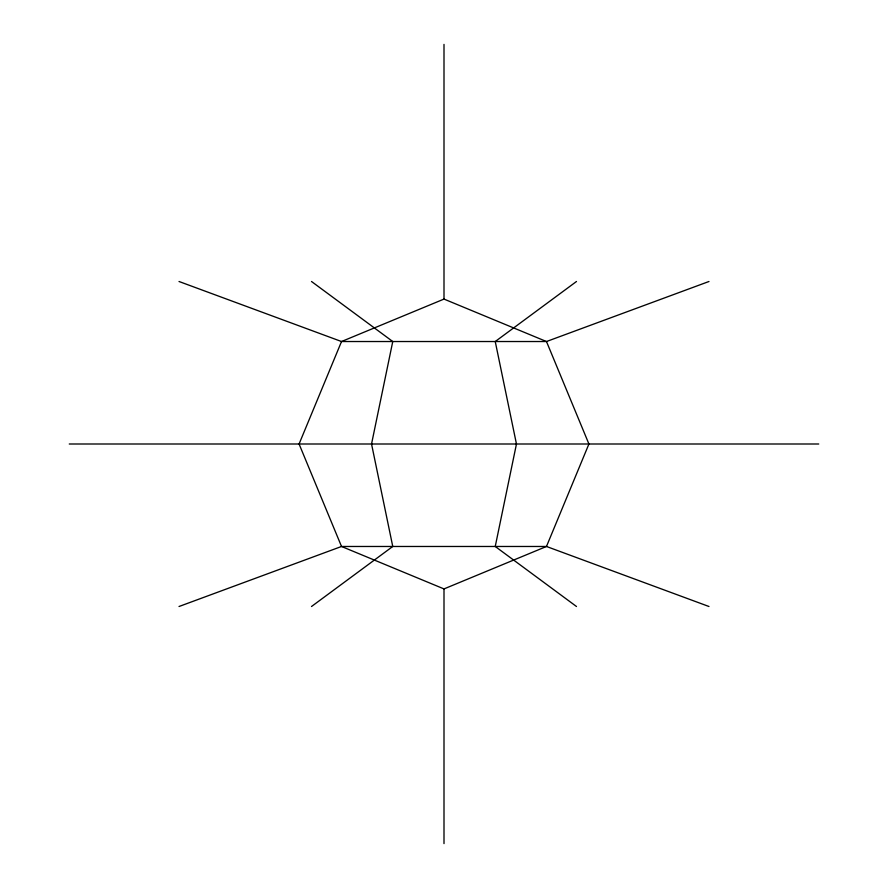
<?xml version="1.0" encoding="UTF-8"?>
<svg xmlns="http://www.w3.org/2000/svg" width="888" height="888" viewBox="0 0 888 888"><rect width="100%" height="100%" fill="white"/><g stroke="black" fill="none" stroke-linecap="round" stroke-linejoin="round"><path stroke-width="1.33" d="M576.49 281.496L495.238 341.525L516.461 444L495.238 546.475L576.49 606.504M311.51 606.504L392.762 546.475L371.539 444L392.762 341.525L311.51 281.496M708.979 281.496L546.475 341.525L444 299.078L341.525 341.525L179.021 281.496M179.021 606.504L341.525 546.475L444 588.922L546.475 546.475L708.979 606.504M69.264 444L818.736 444M444 44.4L444 299.078M444 588.922L444 843.6M341.525 341.525L299.078 444L341.525 546.475L546.475 546.475L588.922 444L546.475 341.525L341.525 341.525"/></g></svg>
